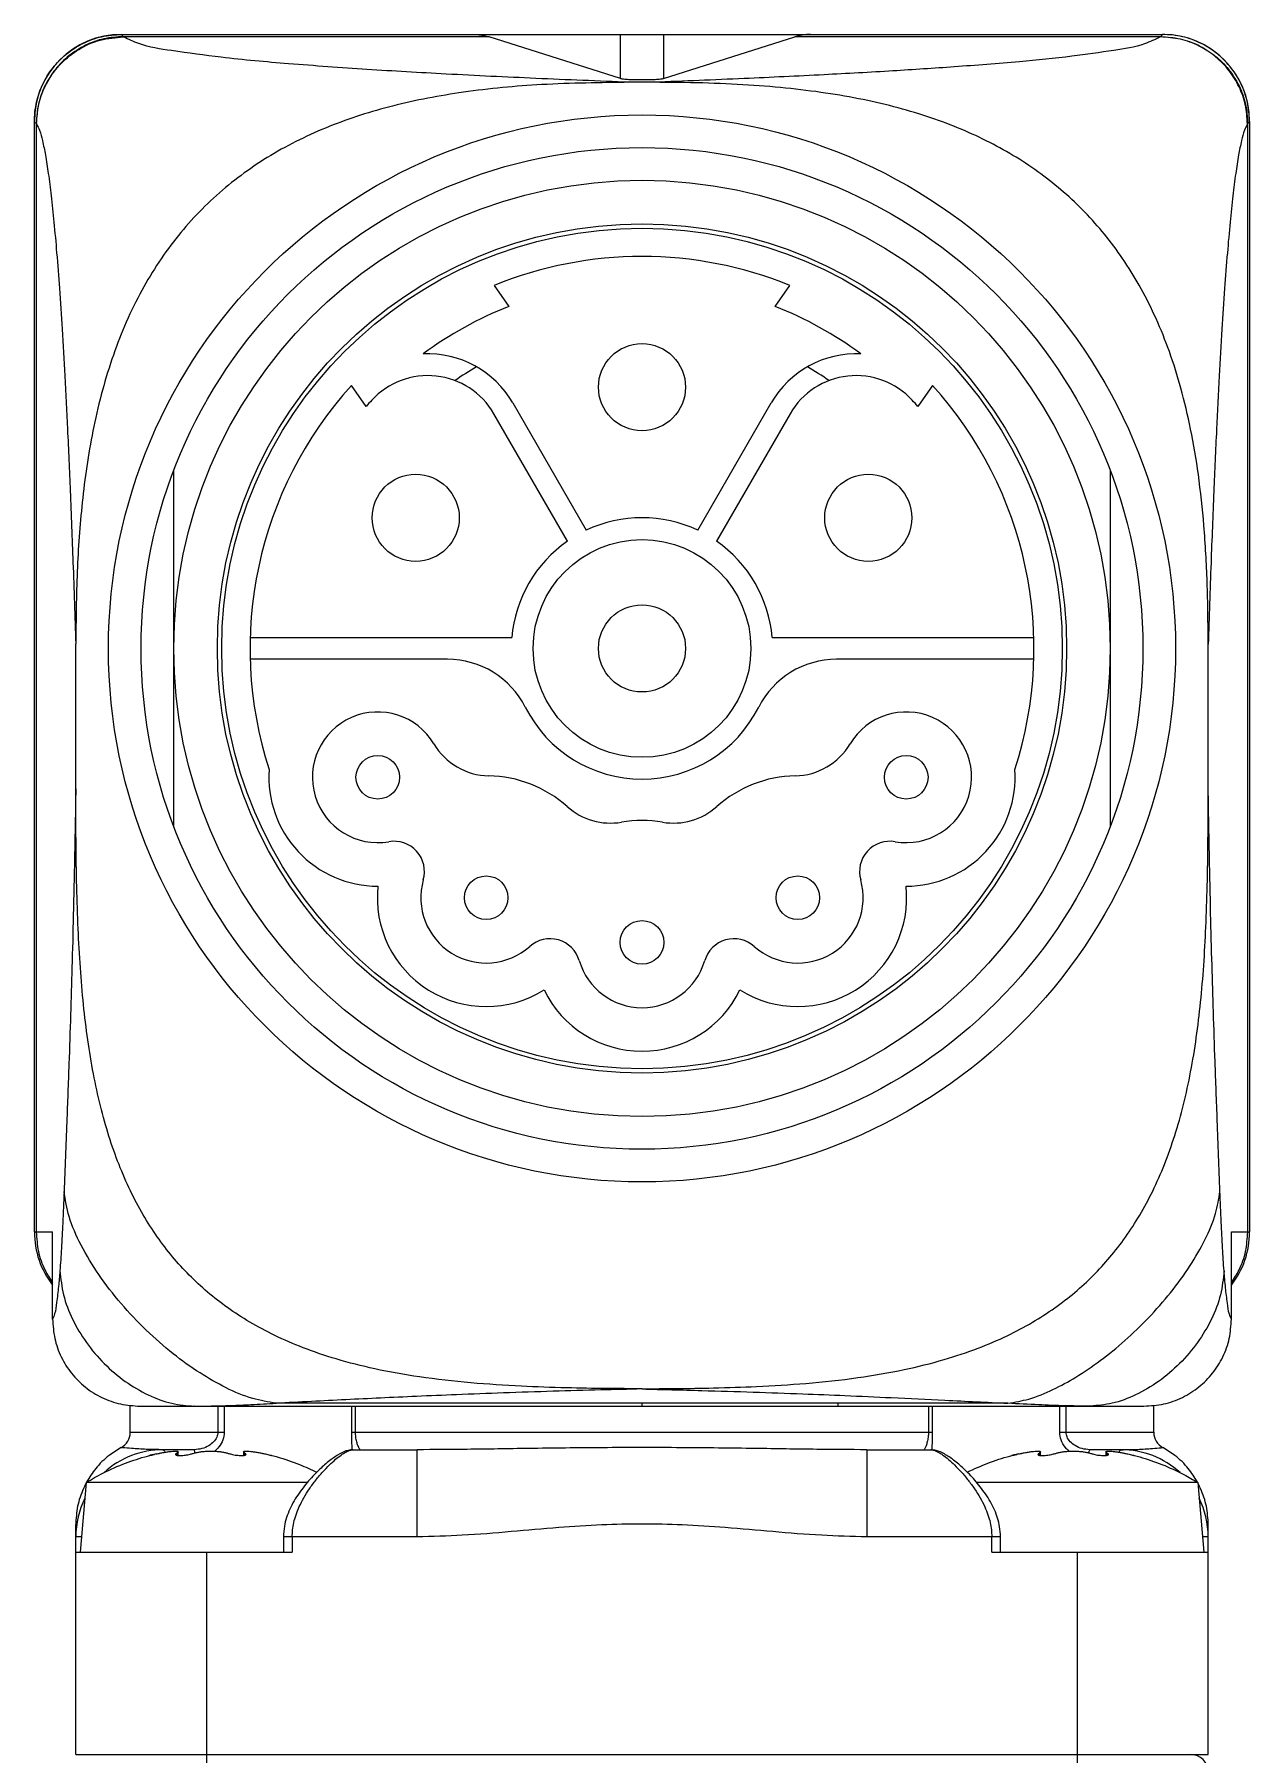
# Model space of a CAD drawing. Header units: millimetres. Extents: x 825 to 4294, y 1031 to 3282.
# Drawn here: x 1650.87 to 1678.77, y 3039.34 to 3078.84 of the extents above; entities that cross this region are included whole.
import ezdxf

# ---------------------------------------------------------------- set-up
doc = ezdxf.new("R2010")
doc.units = ezdxf.units.MM

msp = doc.modelspace()

# ---------------------------------------------------------------- linework, layer by layer
at = {"color": 9, "linetype": 'Continuous'}
for p, q in [((1652.86522, 3078.83825), (1652.86522, 3078.83795)), ((1661.30691, 3078.78145), (1652.91223, 3078.78145)), ((1664.32441, 3077.82481), (1664.32441, 3078.83825)), ((1665.30603, 3078.83825), (1665.30603, 3077.82481)), ((1676.71821, 3078.78145), (1668.32353, 3078.78145)), ((1676.76521, 3078.83795), (1676.76521, 3078.83825)), ((1650.90762, 3076.79133), (1650.90762, 3051.33825)), ((1678.72282, 3051.33825), (1678.72282, 3076.79133)), ((1650.86522, 3051.33825), (1651.28301, 3051.33825)), ((1678.34743, 3051.33825), (1678.76522, 3051.33825)), ((1655.07889, 3047.33825), (1655.07889, 3046.73825)), ((1655.22552, 3047.33825), (1655.22552, 3046.73825)), ((1664.81522, 3047.40493), (1656.41366, 3047.40467)), ((1658.15037, 3046.73826), (1658.15037, 3047.33825)), ((1658.2375, 3046.73825), (1658.2375, 3047.33825)), ((1673.21678, 3047.40467), (1669.31522, 3047.40493)), ((1671.39294, 3047.33825), (1671.39294, 3046.73825)), ((1671.48007, 3047.33825), (1671.48007, 3046.73825)), ((1674.40492, 3046.73826), (1674.40492, 3047.33825)), ((1674.55155, 3046.73825), (1674.55155, 3047.33825)), ((1653.06522, 3046.73825), (1655.22552, 3046.73825)), ((1658.15037, 3046.73826), (1671.48007, 3046.73825)), ((1674.40492, 3046.73826), (1676.56522, 3046.73825)), ((1659.65551, 3044.33825), (1659.65551, 3046.33825)), ((1669.97492, 3046.33825), (1669.97492, 3044.33825)), ((1654.11168, 3046.24001), (1654.11168, 3046.21922)), ((1654.14687, 3046.20877), (1654.14687, 3046.26756)), ((1655.68357, 3046.26756), (1655.68357, 3046.20882)), ((1655.71876, 3046.2192), (1655.71876, 3046.24001)), ((1673.91168, 3046.24001), (1673.91168, 3046.21922)), ((1673.94687, 3046.20877), (1673.94687, 3046.26756)), ((1675.48357, 3046.26756), (1675.48357, 3046.20882)), ((1675.51876, 3046.2192), (1675.51876, 3046.24001)), ((1651.94584, 3044.33825), (1651.81522, 3044.33825)), ((1654.81522, 3043.98825), (1654.81572, 3038.33825)), ((1659.65552, 3044.33825), (1656.58404, 3044.33825)), ((1656.78404, 3044.33825), (1656.78404, 3043.98825)), ((1673.0464, 3044.33825), (1669.97492, 3044.33825)), ((1672.8464, 3043.98825), (1672.8464, 3044.33825)), ((1674.81572, 3038.33825), (1674.81522, 3043.98825)), ((1677.81522, 3044.33825), (1677.6846, 3044.33825))]:
    msp.add_line(p, q, dxfattribs=at)
at = {"color": 7, "linetype": 'Continuous'}
for p, q in [((1652.86522, 3078.83825), (1676.76522, 3078.83825)), ((1664.32441, 3077.82481), (1661.30691, 3078.78145)), ((1665.30603, 3077.82481), (1668.32353, 3078.78145)), ((1665.08651, 3077.73825), (1664.53212, 3077.73825)), ((1650.86522, 3051.33825), (1650.86522, 3076.83817)), ((1678.76522, 3076.83797), (1678.76522, 3051.33825)), ((1661.42041, 3073.07344), (1661.75928, 3072.58949)), ((1667.87116, 3072.58949), (1668.21003, 3073.07344)), ((1658.48267, 3070.29518), (1658.1438, 3070.77913)), ((1671.48664, 3070.77913), (1671.14777, 3070.29518)), ((1663.10393, 3067.20229), (1661.41455, 3070.12839)), ((1661.84756, 3070.37839), (1663.53694, 3067.45229)), ((1666.0935, 3067.45229), (1667.78288, 3070.37839)), ((1668.21589, 3070.12839), (1666.52651, 3067.20229)), ((1654.06522, 3060.65322), (1654.06522, 3068.82329)), ((1675.56522, 3068.82329), (1675.56522, 3060.65322)), ((1655.81869, 3064.98825), (1661.82565, 3064.98825)), ((1667.80478, 3064.98825), (1673.81175, 3064.98825)), ((1651.81522, 3061.51263), (1651.81522, 3064.84713)), ((1677.81522, 3061.50638), (1677.81522, 3064.83498)), ((1660.35008, 3064.48825), (1655.81869, 3064.48825)), ((1673.81175, 3064.48825), (1669.28036, 3064.48825)), ((1651.28301, 3049.33841), (1651.28301, 3051.33825)), ((1678.34747, 3049.33835), (1678.34747, 3051.33774)), ((1653.06522, 3046.73825), (1653.06522, 3047.35129)), ((1653.29276, 3047.33825), (1676.34066, 3047.33825)), ((1664.81522, 3047.33825), (1664.81522, 3047.40494)), ((1669.31522, 3047.40493), (1664.81522, 3047.40493)), ((1669.31522, 3047.40494), (1669.31522, 3047.33825)), ((1676.56522, 3046.73825), (1676.56522, 3047.35137)), ((1654.53203, 3046.33825), (1653.81522, 3046.33825)), ((1658.18495, 3046.33825), (1659.65551, 3046.33825)), ((1669.97492, 3046.33825), (1671.4453, 3046.33825)), ((1675.81522, 3046.33825), (1675.09841, 3046.33825)), ((1654.1639, 3046.20672), (1654.1639, 3046.28837)), ((1655.66653, 3046.28843), (1655.66653, 3046.20679)), ((1673.9639, 3046.20672), (1673.9639, 3046.28837)), ((1675.46653, 3046.28843), (1675.46653, 3046.20679)), ((1652.0552, 3045.58825), (1651.91522, 3043.98825)), ((1657.13293, 3045.58825), (1652.0552, 3045.58825)), ((1677.57524, 3045.58825), (1672.49767, 3045.58825)), ((1677.57524, 3045.58825), (1677.71522, 3043.98825)), ((1651.81522, 3039.33825), (1651.81522, 3044.61771)), ((1677.81522, 3039.33825), (1677.81522, 3044.61771)), ((1651.81522, 3043.98825), (1656.78404, 3043.98825)), ((1656.58404, 3044.33825), (1656.58404, 3043.98825)), ((1672.8464, 3043.98825), (1677.81522, 3043.98825)), ((1673.0464, 3043.98825), (1673.0464, 3044.33825)), ((1651.81522, 3039.33825), (1677.81522, 3039.33825))]:
    msp.add_line(p, q, dxfattribs=at)
at = {"color": 9, "linetype": 'Continuous'}
msp.add_lwpolyline([(1664.81678, 3047.73846), (1664.81753, 3047.73757), (1664.81792, 3047.73668), (1664.81794, 3047.73579), (1664.8176, 3047.73491), (1664.8169, 3047.73402), (1664.81584, 3047.73313)], dxfattribs=at)
at = {"color": 7, "linetype": 'Continuous'}
for centre, radius in [((1664.81522, 3064.73825), 12.25), ((1664.81522, 3064.73825), 11.5), ((1664.81522, 3064.73825), 10.75), ((1664.81522, 3064.73825), 9.75), ((1664.81522, 3064.73825), 9.65), ((1664.81522, 3070.73825), 1), ((1659.61907, 3067.73825), 1), ((1670.01137, 3067.73825), 1), ((1664.81522, 3064.73825), 2.5), ((1664.81522, 3064.73825), 1), ((1658.74836, 3061.77925), 0.5), ((1670.88208, 3061.77925), 0.5), ((1661.23826, 3059.01393), 0.5), ((1668.39217, 3059.01393), 0.5), ((1664.81522, 3057.98825), 0.5)]:
    msp.add_circle(centre, radius, dxfattribs=at)
for centre, radius, start, end in [((1652.86522, 3076.83825), 2, 90, 180), ((1676.76522, 3076.83825), 2, 0, 90), ((1664.81522, 3064.73825), 9, 67.839588, 112.160412), ((1664.81522, 3064.73825), 8.425, 111.267528, 126.613977), ((1664.81522, 3064.73825), 8.425, 53.386023, 68.732472), ((1659.899, 3069.25339), 2.25, 30, 92.767283), ((1669.73144, 3069.25339), 2.25, 87.232717, 150), ((1659.899, 3069.25339), 1.75, 30, 137.435109), ((1664.81522, 3064.73825), 7.5, 120.421632, 124.912622), ((1669.73144, 3069.25339), 1.75, 42.564891, 150), ((1664.81522, 3064.73825), 7.5, 55.087378, 59.578368), ((1664.81522, 3064.73825), 9, 137.839588, 197.982838), ((1664.81522, 3064.73825), 8.425, 137.435109, 138.732472), ((1664.81522, 3064.73825), 8.425, 41.267528, 42.564891), ((1664.81522, 3064.73825), 9, 342.017162, 42.160412), ((1664.81522, 3064.73825), 3, 64.780192, 115.219808), ((1664.81522, 3064.73825), 3, 124.780192, 175.219808), ((1664.81522, 3064.73825), 3, 4.780192, 55.219808), ((1660.35008, 3062.48825), 2, 26.743684, 90), ((1669.28036, 3062.48825), 2, 90, 153.256316), ((1664.81522, 3064.73825), 3, 206.743684, 333.256316), ((1658.74836, 3061.77925), 1.5, 30.747623, 279.747606), ((1670.88208, 3061.77925), 1.5, 260.252394, 149.252377), ((1661.32664, 3063.31302), 1.5, 210.747623, 268.822314), ((1668.3038, 3063.31302), 1.5, 271.177686, 329.252377), ((1658.74836, 3061.77925), 2.5, 175.861566, 270.09222), ((1661.23826, 3059.01393), 2.8, 48.361824, 88.822314), ((1668.39217, 3059.01393), 2.8, 91.177686, 131.638176), ((1670.88208, 3061.77925), 2.5, 269.90778, 4.138434), ((1664.09529, 3062.22756), 1.5, 228.361824, 279.638176), ((1665.53515, 3062.22756), 1.5, 260.361824, 311.638176), ((1664.81522, 3057.98825), 2.8, 80.361824, 99.638176), ((1659.12084, 3059.61101), 0.7, 344.252394, 99.747606), ((1670.5096, 3059.61101), 0.7, 80.252394, 195.747606), ((1661.23826, 3059.01393), 1.5, 164.252394, 311.747606), ((1668.39217, 3059.01393), 1.5, 228.252394, 15.747606), ((1661.23826, 3059.01393), 2.5, 173.90778, 302.09222), ((1668.39217, 3059.01393), 2.5, 237.90778, 6.09222), ((1662.70314, 3057.37254), 0.7, 16.252394, 131.747606), ((1666.9273, 3057.37254), 0.7, 48.252394, 163.747606), ((1664.81522, 3057.98825), 1.5, 196.252394, 343.747606), ((1664.81522, 3057.98825), 2.5, 205.90778, 334.09222), ((1652.86522, 3051.33825), 2, 180, 217.652643), ((1676.76522, 3051.33825), 2, 322.34903, 0), ((1652.66522, 3046.73825), 0.4, 297.768529, 0), ((1676.96522, 3046.73825), 0.4, 180, 242.231471), ((1653.81522, 3044.33825), 2, 90, 132.471689), ((1675.81522, 3044.33825), 2, 47.44333, 90), ((1653.81522, 3044.33825), 2, 153.623363, 180), ((1675.81522, 3044.33825), 2, 0, 26.373095), ((1677.41572, 3038.93825), 0.4, 0, 89.999882)]:
    msp.add_arc(centre, radius, start, end, dxfattribs=at)
at = {"color": 9, "linetype": 'Continuous'}
for points in [[(1650.87781, 3077.06174), (1650.91495, 3077.28117), (1651.05674, 3077.69202), (1651.28511, 3078.06403), (1651.5936, 3078.38164), (1651.97494, 3078.62887), (1652.40644, 3078.78461), (1652.86522, 3078.83794)], [(1652.90516, 3078.78841), (1652.46083, 3078.73694), (1652.03944, 3078.58832), (1651.66163, 3078.35024), (1651.34589, 3078.03457), (1651.10776, 3077.65685), (1650.9591, 3077.23556), (1650.90762, 3076.79133)], [(1650.91339, 3076.78357), (1650.98009, 3077.28724), (1651.17146, 3077.75797), (1651.47879, 3078.16969), (1651.88703, 3078.49417), (1652.37633, 3078.70598), (1652.91223, 3078.78145)], [(1652.90516, 3078.78838), (1652.88356, 3078.81344), (1652.87009, 3078.83021), (1652.86522, 3078.83795)], [(1652.91223, 3078.78145), (1652.90728, 3078.78613), (1652.90559, 3078.7886)], [(1664.53212, 3077.73825), (1662.37819, 3077.82746), (1660.31828, 3077.92772), (1658.49998, 3078.0338), (1656.6998, 3078.16433), (1655.15361, 3078.31225), (1654.01636, 3078.46575), (1653.261, 3078.62685), (1652.91223, 3078.78145)], [(1676.71821, 3078.78145), (1676.35317, 3078.62219), (1675.64991, 3078.47189), (1674.68695, 3078.33679), (1673.48125, 3078.21219), (1671.98517, 3078.09208), (1670.57769, 3077.99971), (1668.99446, 3077.91146), (1667.16148, 3077.82384), (1665.08651, 3077.73825)], [(1678.71705, 3076.78357), (1678.66578, 3077.225), (1678.52304, 3077.63445), (1678.29432, 3078.00545), (1677.98607, 3078.32256), (1677.60556, 3078.56991), (1677.17536, 3078.72652), (1676.71821, 3078.78145)], [(1676.72528, 3078.78838), (1676.72074, 3078.78382), (1676.71829, 3078.78138)], [(1676.76521, 3078.83795), (1676.76036, 3078.83026), (1676.74698, 3078.81351), (1676.72528, 3078.78838)], [(1676.72528, 3078.78838), (1677.16943, 3078.73676), (1677.59072, 3078.58802), (1677.96847, 3078.34988), (1678.28422, 3078.03422), (1678.52243, 3077.65656), (1678.6712, 3077.23538), (1678.72282, 3076.79134)], [(1676.99534, 3078.82463), (1676.76522, 3078.83795)], [(1678.76522, 3076.83797), (1678.71549, 3077.28117), (1678.57369, 3077.69203), (1678.34532, 3078.06404), (1678.03684, 3078.38165), (1677.65549, 3078.62888), (1677.224, 3078.78462), (1676.99534, 3078.82463)], [(1650.86522, 3076.83797), (1650.86626, 3076.90219)], [(1650.86522, 3076.83797), (1650.87045, 3076.83074), (1650.88488, 3076.81505), (1650.90762, 3076.79133)], [(1650.86626, 3076.90219), (1650.87781, 3077.06174)], [(1650.90762, 3076.79133), (1650.91145, 3076.78638), (1650.91336, 3076.78355)], [(1650.91339, 3076.78357), (1650.98208, 3076.63732), (1651.05033, 3076.3991), (1651.11779, 3076.06891), (1651.18412, 3075.64738), (1651.24911, 3075.13504), (1651.31294, 3074.52869), (1651.37587, 3073.82233), (1651.43814, 3073.00776), (1651.50004, 3072.073), (1651.56191, 3071.00154), (1651.62412, 3069.77157), (1651.68714, 3068.35244), (1651.75105, 3066.71531), (1651.81522, 3064.84717)], [(1678.71705, 3076.78357), (1678.64844, 3076.63752), (1678.58025, 3076.3995), (1678.51281, 3076.06938), (1678.44646, 3075.64761), (1678.38145, 3075.13486), (1678.31762, 3074.52814), (1678.25468, 3073.82122), (1678.19239, 3073.00573), (1678.13047, 3072.06992), (1678.06858, 3070.99701), (1678.00633, 3069.7652), (1677.94327, 3068.34356), (1677.87931, 3066.7032), (1677.81522, 3064.83498)], [(1678.71705, 3076.78357), (1678.72091, 3076.78903), (1678.7231, 3076.79089)], [(1678.72282, 3076.79133), (1678.74567, 3076.81521), (1678.76004, 3076.83079), (1678.76522, 3076.83797)], [(1651.81522, 3061.51265), (1651.78679, 3059.93066), (1651.75839, 3058.61168), (1651.72759, 3057.4088), (1651.69555, 3056.33026), (1651.65746, 3055.19759), (1651.60768, 3053.85918), (1651.54539, 3052.26903)], [(1678.08505, 3052.26904), (1678.02359, 3053.89151), (1677.97337, 3055.2475), (1677.9344, 3056.39516), (1677.90232, 3057.46143), (1677.87152, 3058.65024), (1677.84339, 3059.94783), (1677.81522, 3061.50638)], [(1651.54539, 3052.26903), (1651.51471, 3051.54), (1651.48546, 3050.95976), (1651.45145, 3050.44285)], [(1656.41366, 3047.40467), (1655.87807, 3047.51465), (1655.26625, 3047.76106), (1654.66736, 3048.10056), (1654.04959, 3048.54354), (1653.43221, 3049.08424), (1652.85562, 3049.69533), (1652.34537, 3050.35809), (1651.93688, 3051.03812), (1651.6618, 3051.69546), (1651.54539, 3052.26903)], [(1673.21678, 3047.40467), (1673.69642, 3047.50266), (1674.2506, 3047.71992), (1674.77579, 3048.00538), (1675.33539, 3048.38453), (1675.89926, 3048.84372), (1676.44386, 3049.36838), (1676.9485, 3049.94388), (1677.3992, 3050.5654), (1677.74049, 3051.16061), (1677.98422, 3051.76294), (1678.08505, 3052.26904)], [(1678.17899, 3050.44285), (1678.14426, 3050.96723), (1678.11419, 3051.55936), (1678.08505, 3052.26904)], [(1650.90762, 3051.33825), (1650.95769, 3050.89321), (1651.1054, 3050.47049), (1651.28047, 3050.17461)], [(1678.35, 3050.17466), (1678.52504, 3050.47049), (1678.67275, 3050.89321), (1678.72282, 3051.33825)], [(1651.45145, 3050.44285), (1651.41883, 3050.08512), (1651.37551, 3049.71639), (1651.32924, 3049.45636), (1651.28301, 3049.33841)], [(1651.45145, 3050.44285), (1651.53429, 3049.8955), (1651.74028, 3049.33842), (1652.05773, 3048.80223), (1652.46902, 3048.31627), (1652.95156, 3047.90714), (1653.47892, 3047.59731), (1654.02224, 3047.40401), (1654.5348, 3047.33832)], [(1678.17899, 3050.44285), (1678.09582, 3049.89647), (1677.88926, 3049.33976), (1677.57115, 3048.80352), (1677.15927, 3048.31726), (1676.67642, 3047.90775), (1676.1492, 3047.59759), (1675.60665, 3047.40408), (1675.10984, 3047.3385)], [(1678.34743, 3049.33865), (1678.30016, 3049.45117), (1678.25474, 3049.70484), (1678.21365, 3050.05577), (1678.17899, 3050.44285)], [(1664.81584, 3047.73313), (1663.86825, 3047.70979), (1662.77491, 3047.67906), (1661.63289, 3047.6417), (1660.55335, 3047.60091), (1659.6361, 3047.56203), (1658.80896, 3047.52397), (1658.01491, 3047.48537), (1657.2256, 3047.44578), (1656.41366, 3047.40467)], [(1664.81584, 3047.73313), (1666.19091, 3047.69806), (1667.36743, 3047.6623), (1668.50629, 3047.62167), (1669.47463, 3047.58229), (1670.53886, 3047.53444), (1671.77122, 3047.47513), (1673.21678, 3047.40467)], [(1654.55166, 3047.33825), (1654.92038, 3047.34228), (1655.37656, 3047.355), (1655.83521, 3047.37377), (1656.41366, 3047.40467)], [(1675.07878, 3047.33825), (1674.52615, 3047.34672), (1673.92323, 3047.36864), (1673.21678, 3047.40467)], [(1675.10984, 3047.3385), (1675.08525, 3047.33826)], [(1655.07889, 3046.73825), (1655.05471, 3046.6268), (1654.98006, 3046.51835), (1654.86786, 3046.43084), (1654.71103, 3046.36374), (1654.53202, 3046.33825)], [(1655.22552, 3046.73825), (1655.19485, 3046.56605), (1655.10252, 3046.40228), (1655.00514, 3046.3033)], [(1658.16028, 3046.39215), (1658.15328, 3046.56249), (1658.15037, 3046.73825)], [(1658.31128, 3046.39442), (1658.29408, 3046.43207), (1658.26585, 3046.52118), (1658.2445, 3046.63072), (1658.2375, 3046.73825)], [(1671.39294, 3046.73825), (1671.38542, 3046.6268), (1671.36384, 3046.51835), (1671.3359, 3046.43084), (1671.30627, 3046.36374), (1671.29692, 3046.34389)], [(1671.48007, 3046.73825), (1671.47727, 3046.56605), (1671.47062, 3046.40228), (1671.46786, 3046.33741)], [(1674.62507, 3046.30341), (1674.53614, 3046.39215), (1674.43689, 3046.56249), (1674.40492, 3046.73825)], [(1675.09842, 3046.33825), (1674.91919, 3046.3638), (1674.76051, 3046.43207), (1674.64767, 3046.52118), (1674.57403, 3046.63072), (1674.55155, 3046.73825)], [(1653.81522, 3046.33825), (1653.43359, 3046.34651), (1653.0974, 3046.36627), (1652.88607, 3046.38432)], [(1653.81523, 3046.33823), (1653.83323, 3046.33011), (1653.84487, 3046.31531), (1653.85607, 3046.29182), (1653.86029, 3046.27979)], [(1654.54773, 3046.27968), (1654.54055, 3046.32295), (1654.53203, 3046.33825)], [(1656.78404, 3044.33825), (1656.79351, 3044.49732), (1656.82164, 3044.66435), (1656.87187, 3044.84197), (1656.94718, 3045.03147), (1657.04963, 3045.2319), (1657.17898, 3045.43915), (1657.32888, 3045.64233), (1657.48657, 3045.82872), (1657.63958, 3045.98866), (1657.78066, 3046.11789), (1657.90646, 3046.21629), (1658.016, 3046.28495), (1658.10875, 3046.32516), (1658.18516, 3046.33825)], [(1658.16241, 3046.33756), (1658.16028, 3046.39215)], [(1658.34386, 3046.33825), (1658.32414, 3046.3638), (1658.31128, 3046.39442)], [(1669.97492, 3046.33825), (1668.83049, 3046.34651), (1667.41582, 3046.36627), (1665.72296, 3046.38432), (1663.90601, 3046.38431), (1662.21432, 3046.36627), (1660.7998, 3046.34651), (1659.65552, 3046.33825)], [(1671.29692, 3046.34389), (1671.28658, 3046.33825)], [(1671.44528, 3046.33825), (1671.52161, 3046.32519), (1671.61454, 3046.28489), (1671.72447, 3046.21594), (1671.85073, 3046.11708), (1671.99227, 3045.98728), (1672.1451, 3045.82735), (1672.30269, 3045.6409), (1672.45252, 3045.43758), (1672.58145, 3045.23078), (1672.68385, 3045.03017), (1672.75872, 3044.84151), (1672.80867, 3044.66495), (1672.83682, 3044.49836), (1672.8464, 3044.33825)], [(1675.08271, 3046.27967), (1675.08992, 3046.32303), (1675.09842, 3046.33825)], [(1675.77966, 3046.3042), (1675.78557, 3046.31531), (1675.79721, 3046.33011), (1675.81521, 3046.33823)], [(1675.81522, 3046.33825), (1676.19685, 3046.34651), (1676.53304, 3046.36627), (1676.74436, 3046.38432)], [(1654.54944, 3046.26419), (1654.54773, 3046.27968)], [(1675.08101, 3046.26419), (1675.08271, 3046.27967)], [(1675.77018, 3046.27991), (1675.77437, 3046.29182), (1675.77966, 3046.3042)], [(1669.97492, 3044.33825), (1668.94046, 3044.37216), (1667.82063, 3044.45741), (1666.72648, 3044.54974), (1665.73745, 3044.61097), (1664.81532, 3044.63172), (1663.89323, 3044.61099), (1662.90423, 3044.54976), (1661.81002, 3044.45742), (1660.69005, 3044.37216), (1659.65552, 3044.33825)]]:
    msp.add_spline(points, degree=3, dxfattribs=at)
at = {"color": 7, "linetype": 'Continuous'}
for points in [[(1660.94823, 3078.83825), (1661.06786, 3078.83194), (1661.18744, 3078.813), (1661.30691, 3078.78145)], [(1668.6822, 3078.83825), (1668.56258, 3078.83194), (1668.44301, 3078.81301), (1668.32353, 3078.78145)], [(1664.53212, 3077.73825), (1662.51275, 3077.68408), (1660.71457, 3077.50911), (1659.0902, 3077.1934), (1657.63434, 3076.72318), (1656.29003, 3076.05816), (1655.11366, 3075.20118), (1654.11326, 3074.14707), (1653.28608, 3072.87514), (1652.6449, 3071.38007), (1652.20851, 3069.73148), (1651.96348, 3068.09121), (1651.84853, 3066.50336), (1651.81522, 3064.84713)], [(1664.32441, 3077.82481), (1664.35021, 3077.81937), (1664.39171, 3077.81431), (1664.44744, 3077.80982), (1664.51546, 3077.80603), (1664.59352, 3077.80307), (1664.67902, 3077.80104), (1664.76936, 3077.80001), (1664.86102, 3077.80001), (1664.95133, 3077.80104), (1665.03686, 3077.80307), (1665.11493, 3077.80603), (1665.18296, 3077.80981), (1665.23869, 3077.81431), (1665.28022, 3077.81937), (1665.30603, 3077.82481)], [(1677.81522, 3064.83495), (1677.79104, 3066.26253), (1677.71581, 3067.56054), (1677.58857, 3068.72921), (1677.41172, 3069.77526), (1677.18856, 3070.71267), (1676.92275, 3071.55445), (1676.6175, 3072.31268), (1676.27547, 3072.99755), (1675.89833, 3073.618), (1675.48662, 3074.18173), (1675.04045, 3074.6944), (1674.55828, 3075.16133), (1674.03902, 3075.58544), (1673.47966, 3075.96978), (1672.87854, 3076.31519), (1672.23204, 3076.62289), (1671.5385, 3076.89254), (1670.79439, 3077.12438), (1669.9977, 3077.31808), (1669.14548, 3077.47387), (1668.23528, 3077.59228), (1667.26042, 3077.67472), (1666.21365, 3077.72274), (1665.08651, 3077.73825)], [(1664.81678, 3047.73845), (1663.99888, 3047.74327), (1663.0804, 3047.75915), (1662.04542, 3047.79634), (1660.88307, 3047.87455), (1659.70768, 3048.0106), (1658.67933, 3048.19572), (1657.79507, 3048.42161), (1657.03615, 3048.67976), (1656.38226, 3048.96314), (1655.8094, 3049.27008), (1655.29955, 3049.60132), (1654.83998, 3049.95898), (1654.42061, 3050.34744), (1654.03717, 3050.76918), (1653.68503, 3051.22964), (1653.36268, 3051.73313), (1653.06985, 3052.28383), (1652.80749, 3052.88462), (1652.57755, 3053.53522), (1652.3815, 3054.23307), (1652.21999, 3054.97216), (1652.09145, 3055.74853), (1651.99314, 3056.55832), (1651.92093, 3057.40542), (1651.87063, 3058.29939), (1651.83823, 3059.26374), (1651.82062, 3060.32558), (1651.81522, 3061.51263)], [(1664.81678, 3047.73845), (1665.59477, 3047.74291), (1666.45909, 3047.75716), (1667.44588, 3047.7905), (1668.57806, 3047.86211), (1669.77242, 3047.99358), (1670.8361, 3048.17878), (1671.75197, 3048.40801), (1672.53309, 3048.67043), (1673.19981, 3048.95696), (1673.77951, 3049.26544), (1674.29181, 3049.59595), (1674.7528, 3049.95191), (1675.17263, 3050.3372), (1675.55837, 3050.75702), (1675.91402, 3051.21678), (1676.24143, 3051.72213), (1676.54064, 3052.27834), (1676.80966, 3052.88792), (1677.04608, 3053.55108), (1677.24723, 3054.26289), (1677.41225, 3055.01621), (1677.5421, 3055.80143), (1677.64036, 3056.6143), (1677.7117, 3057.45659), (1677.76108, 3058.34098), (1677.79268, 3059.28946), (1677.80989, 3060.33366), (1677.81522, 3061.50636)], [(1651.28301, 3049.33842), (1651.3333, 3048.89315), (1651.48235, 3048.46811), (1651.71867, 3048.09318), (1652.03482, 3047.77705), (1652.41675, 3047.53731), (1652.84183, 3047.3889), (1653.29276, 3047.33825)], [(1676.34065, 3047.33825), (1676.79497, 3047.38985), (1677.22103, 3047.54003), (1677.60216, 3047.78128), (1677.9163, 3048.09756), (1678.14982, 3048.47057), (1678.29772, 3048.89363), (1678.34747, 3049.33835)], [(1654.52946, 3047.33829), (1654.52918, 3047.33833), (1654.52695, 3047.33846)], [(1675.08524, 3047.33819), (1675.10916, 3047.33826)], [(1652.85689, 3046.38715), (1652.57968, 3046.20443), (1652.27212, 3045.90405), (1652.0623, 3045.59466)], [(1658.18495, 3046.33806), (1658.06734, 3046.32246), (1657.87952, 3046.24495), (1657.67496, 3046.11076), (1657.4455, 3045.9178), (1657.19461, 3045.66157), (1656.94211, 3045.34188), (1656.72969, 3044.972), (1656.60564, 3044.5807), (1656.58409, 3044.33825)], [(1673.04636, 3044.33825), (1673.02691, 3044.5685), (1672.90829, 3044.95515), (1672.70223, 3045.32161), (1672.45364, 3045.6414), (1672.20202, 3045.90187), (1671.96862, 3046.10081), (1671.75959, 3046.24016), (1671.56899, 3046.32091), (1671.44556, 3046.33808)], [(1677.56807, 3045.59477), (1677.35832, 3045.90405), (1677.05076, 3046.20443), (1676.77355, 3046.38715)], [(1652.0552, 3045.58825), (1652.4371, 3045.79981), (1652.95849, 3046.02927), (1653.46129, 3046.19305), (1653.50522, 3046.20487)], [(1653.53031, 3046.2105), (1653.52571, 3046.20947), (1653.50774, 3046.20545), (1653.52511, 3046.20933), (1653.55805, 3046.21674), (1653.60529, 3046.22733), (1653.62536, 3046.23182)], [(1653.66198, 3046.24001), (1653.60613, 3046.22752), (1653.55891, 3046.21693), (1653.52571, 3046.20947), (1653.50774, 3046.20545), (1653.52511, 3046.20933), (1653.55805, 3046.21674), (1653.60529, 3046.22733), (1653.62536, 3046.23182)], [(1653.50907, 3046.20574), (1653.50774, 3046.20545)], [(1653.50907, 3046.20574), (1653.50774, 3046.20545)], [(1653.53031, 3046.2105), (1653.52571, 3046.20947), (1653.50907, 3046.20574)], [(1653.66198, 3046.24001), (1653.70578, 3046.2496)], [(1653.70578, 3046.2496), (1653.7161, 3046.2518)], [(1653.7161, 3046.2518), (1653.72767, 3046.25424)], [(1653.72767, 3046.25424), (1653.73925, 3046.25665)], [(1653.73925, 3046.25665), (1653.74956, 3046.25878)], [(1653.74956, 3046.25878), (1653.79331, 3046.26756)], [(1653.79331, 3046.26756), (1653.89003, 3046.28502), (1653.97145, 3046.29693), (1654.03979, 3046.3041), (1654.09677, 3046.30667), (1654.1372, 3046.30413), (1654.15903, 3046.29698), (1654.16303, 3046.28875)], [(1654.1046, 3046.22856), (1654.10463, 3046.22702), (1654.11617, 3046.21644), (1654.14392, 3046.20913), (1654.16392, 3046.20686)], [(1654.11168, 3046.24001), (1654.1046, 3046.22856)], [(1654.14687, 3046.26756), (1654.13512, 3046.25876), (1654.12339, 3046.24958), (1654.11168, 3046.24001)], [(1654.16303, 3046.28875), (1654.16318, 3046.28506), (1654.14687, 3046.26756)], [(1654.16392, 3046.20686), (1654.18662, 3046.2053), (1654.24165, 3046.20552), (1654.30097, 3046.20965), (1654.36023, 3046.21712), (1654.41718, 3046.2276), (1654.46552, 3046.24001)], [(1654.46552, 3046.24001), (1654.49773, 3046.24964), (1654.52978, 3046.25882), (1654.56167, 3046.26756)], [(1654.56167, 3046.26756), (1654.64123, 3046.28487), (1654.72407, 3046.29655), (1654.81699, 3046.30407), (1654.91522, 3046.30666)], [(1654.91522, 3046.30666), (1655.01347, 3046.30407), (1655.10639, 3046.29655), (1655.18922, 3046.28487), (1655.26877, 3046.26756)], [(1655.26877, 3046.26756), (1655.30066, 3046.25882), (1655.33271, 3046.24964), (1655.36492, 3046.24001)], [(1655.36492, 3046.24001), (1655.41492, 3046.22724), (1655.47371, 3046.21659), (1655.53397, 3046.20921), (1655.59337, 3046.20535), (1655.64759, 3046.20546), (1655.66653, 3046.20687)], [(1655.66653, 3046.20687), (1655.68896, 3046.20953), (1655.71532, 3046.21693), (1655.72587, 3046.22737), (1655.7259, 3046.22857)], [(1655.68357, 3046.26756), (1655.66695, 3046.286), (1655.66725, 3046.28876)], [(1655.66725, 3046.28876), (1655.67295, 3046.29798), (1655.69772, 3046.30478), (1655.74067, 3046.30662), (1655.79923, 3046.30339), (1655.8665, 3046.29597), (1655.94553, 3046.28418), (1656.03713, 3046.26756)], [(1655.70119, 3046.25422), (1655.69532, 3046.25876), (1655.68357, 3046.26756)], [(1655.71876, 3046.24001), (1655.70705, 3046.24958), (1655.70119, 3046.25422)], [(1655.7259, 3046.22857), (1655.71876, 3046.24001)], [(1656.03713, 3046.26756), (1656.08088, 3046.25878)], [(1656.08088, 3046.25878), (1656.09119, 3046.25665)], [(1656.09119, 3046.25665), (1656.10276, 3046.25424)], [(1656.10276, 3046.25424), (1656.11433, 3046.2518)], [(1656.11433, 3046.2518), (1656.12466, 3046.2496)], [(1656.12466, 3046.2496), (1656.16846, 3046.24001)], [(1656.16846, 3046.24001), (1656.22541, 3046.22727), (1656.2271, 3046.22689)], [(1656.2271, 3046.22689), (1656.27322, 3046.21656), (1656.28899, 3046.213)], [(1656.28899, 3046.213), (1656.30624, 3046.20913), (1656.32336, 3046.2053), (1656.32338, 3046.20529)], [(1656.32522, 3046.20487), (1656.44161, 3046.17271), (1656.95159, 3045.99832), (1657.34696, 3045.82288)], [(1672.283, 3045.82265), (1672.75849, 3046.02927), (1673.26129, 3046.19305), (1673.30522, 3046.20487)], [(1673.33031, 3046.2105), (1673.32571, 3046.20947), (1673.30774, 3046.20545), (1673.32511, 3046.20933), (1673.35805, 3046.21674), (1673.40529, 3046.22733), (1673.42536, 3046.23182)], [(1673.46198, 3046.24001), (1673.40613, 3046.22752), (1673.35891, 3046.21693), (1673.32571, 3046.20947), (1673.30774, 3046.20545), (1673.32511, 3046.20933), (1673.35805, 3046.21674), (1673.40529, 3046.22733), (1673.42536, 3046.23182)], [(1673.30907, 3046.20574), (1673.30774, 3046.20545)], [(1673.30907, 3046.20574), (1673.30774, 3046.20545)], [(1673.33031, 3046.2105), (1673.32571, 3046.20947), (1673.30907, 3046.20574)], [(1673.46198, 3046.24001), (1673.50578, 3046.2496)], [(1673.50578, 3046.2496), (1673.5161, 3046.2518)], [(1673.5161, 3046.2518), (1673.52767, 3046.25424)], [(1673.52767, 3046.25424), (1673.53925, 3046.25665)], [(1673.53925, 3046.25665), (1673.54956, 3046.25878)], [(1673.54956, 3046.25878), (1673.59331, 3046.26756)], [(1673.59331, 3046.26756), (1673.69003, 3046.28502), (1673.77145, 3046.29693), (1673.83979, 3046.3041), (1673.89677, 3046.30667), (1673.9372, 3046.30413), (1673.95903, 3046.29698), (1673.96303, 3046.28875)], [(1673.9046, 3046.22856), (1673.90463, 3046.22702), (1673.91617, 3046.21644), (1673.94392, 3046.20913), (1673.96392, 3046.20686)], [(1673.91168, 3046.24001), (1673.9046, 3046.22856)], [(1673.94687, 3046.26756), (1673.93512, 3046.25876), (1673.92339, 3046.24958), (1673.91168, 3046.24001)], [(1673.96303, 3046.28875), (1673.96318, 3046.28506), (1673.94687, 3046.26756)], [(1673.96392, 3046.20686), (1673.98662, 3046.2053), (1674.04165, 3046.20552), (1674.10097, 3046.20965), (1674.16023, 3046.21712), (1674.21718, 3046.2276), (1674.26552, 3046.24001)], [(1674.26552, 3046.24001), (1674.29773, 3046.24964), (1674.32978, 3046.25882), (1674.36167, 3046.26756)], [(1674.36167, 3046.26756), (1674.44123, 3046.28487), (1674.52407, 3046.29655), (1674.61699, 3046.30407), (1674.71522, 3046.30666)], [(1674.71522, 3046.30666), (1674.81347, 3046.30407), (1674.90639, 3046.29655), (1674.98922, 3046.28487), (1675.06877, 3046.26756)], [(1675.06877, 3046.26756), (1675.10066, 3046.25882), (1675.13271, 3046.24964), (1675.16492, 3046.24001)], [(1675.16492, 3046.24001), (1675.21492, 3046.22724), (1675.27371, 3046.21659), (1675.33397, 3046.20921), (1675.39337, 3046.20535), (1675.44759, 3046.20546), (1675.46653, 3046.20687)], [(1675.46653, 3046.20687), (1675.48896, 3046.20953), (1675.51532, 3046.21693), (1675.52587, 3046.22737), (1675.5259, 3046.22857)], [(1675.48357, 3046.26756), (1675.46695, 3046.286), (1675.46725, 3046.28876)], [(1675.46725, 3046.28876), (1675.47295, 3046.29798), (1675.49772, 3046.30478), (1675.54067, 3046.30662), (1675.59923, 3046.30339), (1675.6665, 3046.29597), (1675.74553, 3046.28418), (1675.83713, 3046.26756)], [(1675.50119, 3046.25422), (1675.49532, 3046.25876), (1675.48357, 3046.26756)], [(1675.51876, 3046.24001), (1675.50705, 3046.24958), (1675.50119, 3046.25422)], [(1675.5259, 3046.22857), (1675.51876, 3046.24001)], [(1675.83713, 3046.26756), (1675.88088, 3046.25878)], [(1675.88088, 3046.25878), (1675.89119, 3046.25665)], [(1675.89119, 3046.25665), (1675.90276, 3046.25424)], [(1675.90276, 3046.25424), (1675.91433, 3046.2518)], [(1675.91433, 3046.2518), (1675.92466, 3046.2496)], [(1675.92466, 3046.2496), (1675.96846, 3046.24001)], [(1675.96846, 3046.24001), (1676.02541, 3046.22727), (1676.0271, 3046.22689)], [(1676.0271, 3046.22689), (1676.07322, 3046.21656), (1676.08899, 3046.213)], [(1676.08899, 3046.213), (1676.10624, 3046.20913), (1676.12336, 3046.2053), (1676.12338, 3046.20529)], [(1676.12522, 3046.20487), (1676.24161, 3046.17271), (1676.75159, 3045.99832), (1677.25917, 3045.76613), (1677.57524, 3045.58825)], [(1652.03584, 3045.54485), (1651.88177, 3045.14335), (1651.81709, 3044.71822)], [(1652.05272, 3045.57701), (1652.03584, 3045.54485)], [(1677.57254, 3045.58661), (1677.56807, 3045.59477)], [(1677.5946, 3045.54485), (1677.57772, 3045.57701)], [(1677.81335, 3044.71822), (1677.74867, 3045.14335), (1677.5946, 3045.54485)], [(1651.81508, 3044.62766), (1651.81507, 3044.61774)], [(1651.81709, 3044.71822), (1651.81592, 3044.68494), (1651.81531, 3044.6549), (1651.81508, 3044.62766)], [(1651.81527, 3044.63171), (1651.81521, 3044.60933)], [(1651.81525, 3044.55873), (1651.81524, 3044.54872), (1651.81523, 3044.52641), (1651.81522, 3044.50184)], [(1651.81522, 3044.50184), (1651.81522, 3044.47603), (1651.81523, 3044.45091), (1651.81523, 3044.42708), (1651.81522, 3044.40399), (1651.81522, 3044.38041), (1651.81525, 3044.36125), (1651.81525, 3044.35906)], [(1677.81401, 3044.70122), (1677.81335, 3044.71822)], [(1677.81511, 3044.64108), (1677.81399, 3044.70122)], [(1677.81537, 3044.61774), (1677.81536, 3044.62766), (1677.81513, 3044.6549), (1677.81451, 3044.68494), (1677.81401, 3044.70122)], [(1677.81523, 3044.60933), (1677.81511, 3044.64108)]]:
    msp.add_spline(points, degree=3, dxfattribs=at)

doc.saveas('drawing.dxf')
